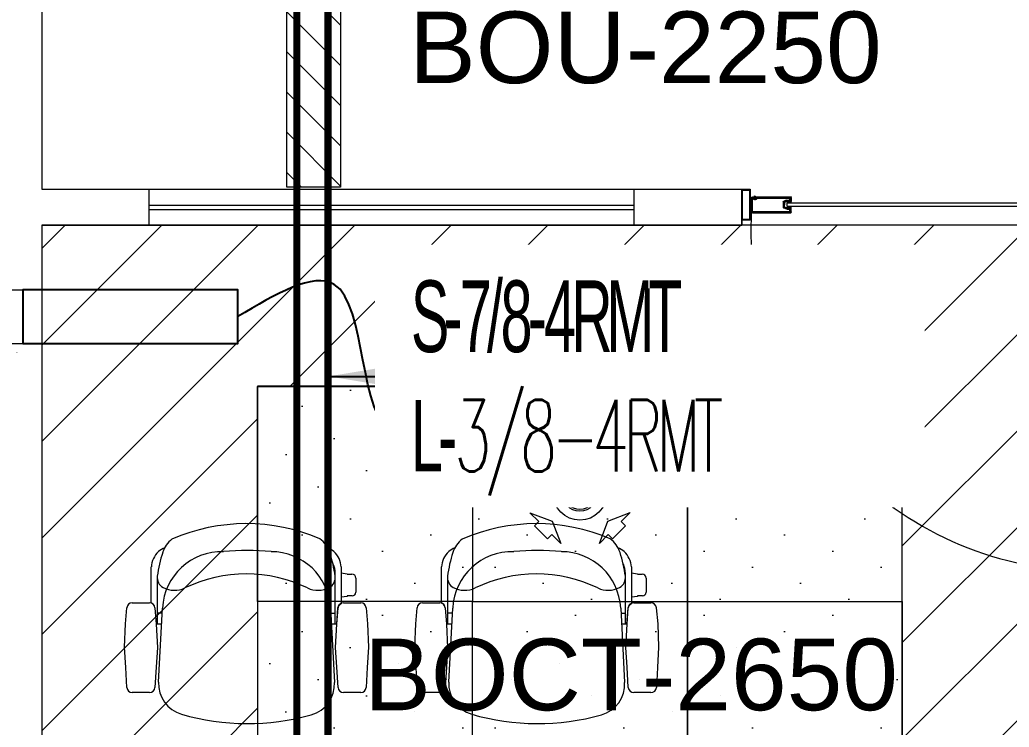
# Model space of a CAD drawing. Header units: millimetres. Extents: x -81374 to 485233, y -39075 to 157313.
# Drawn here: x 31586 to 34348, y 15403 to 17379 of the extents above; entities that cross this region are included whole.
import ezdxf
from ezdxf.enums import TextEntityAlignment as Align

# ---------------------------------------------------------------- set-up
doc = ezdxf.new("R2010")
doc.units = ezdxf.units.MM
doc.linetypes.add('HIDDEN', pattern=[0.375, 0.25, -0.125])
for name, color, linetype in [('150 dia butterfly damper', 20, 'Continuous'), ('2', 7, 'Continuous'), ('ceilings', 253, 'Continuous'), ('Hatch 01_UC', 7, 'Continuous'), ('M-HVAC VRV PIPE', 152, 'Continuous'), ('M-HVAC-ELEPTICAL DUCT', 6, 'Continuous'), ('M-HVAC-SUPPLY AIR DUCT', 4, 'Continuous'), ('M-HVAC-TEXT', 7, 'Continuous'), ('PCE-HVACTEXT', 7, 'Continuous')]:
    doc.layers.add(name, color=color, linetype=linetype)
for name, color, linetype, lineweight in [('CB-AC CABLE TRAY', 213, 'Continuous', 15), ('DRAIN PIPE', 76, 'Continuous', 30), ('G-IMPT', 8, 'Continuous', 5), ('M HVAC EXHAUST DIFFUSER', 1, 'Continuous', 15), ('M HVAC FD', 4, 'Continuous', 9), ('M-HVAC-CONTROL DAMPERS', 210, 'Continuous', 15)]:
    doc.layers.add(name, color=color, linetype=linetype, lineweight=lineweight)
doc.layers.add('ceiling', color=7, linetype='Continuous', lineweight=5, true_color=0x560d91)
doc.styles.add('romans', font='stylu.ttf', dxfattribs={"height": 125})
doc.styles.add('rs', font='romans.shx', dxfattribs={"width": 0.75})
doc.styles.get("Standard").update_dxf_attribs({"font": 'arial.ttf'})
doc.dimstyles.new('GLAZ ALU', dxfattribs={"dimscale": 100, "dimtxt": 2, "dimasz": 1.4, "dimexe": 0.8, "dimexo": 0.8, "dimgap": 0.75, "dimtad": 1, "dimdec": 0, "dimzin": 0, "dimdsep": 46, "dimtxsty": 'rs', "dimcen": 0.09, "dimclrd": 8, "dimclre": 8, "dimclrt": 2, "dimadec": 0, "dimazin": 0, "dimtfac": 1, "dimtdec": 0, "dimtmove": 0, "dimatfit": 3, "dimfxl": 1, "dimtolj": 1, "dimtzin": 0, "dimarcsym": 0})

# ---------------------------------------------------------------- blocks, each defined once
blk = doc.blocks.new('A$C4A242C7C')
at = {"layer": '2', "color": 6, "linetype": 'Continuous'}
for p, q in [((0, 4), (0, 115.4)), ((0.4, 115.8), (0.6, 115.8)), ((1.4, 115), (13, 115)), ((2, 113), (10.5, 113)), ((2, 4), (2, 113)), ((10.5, 103.9), (10.5, 113)), ((10.6, 103.4), (12.8, 95.2)), ((14, 111.3), (12.5, 111.3)), ((12.5, 104.8), (12.5, 111.3)), ((14, 104.8), (12.5, 104.8)), ((14.8, 103.8), (12.5, 103.8)), ((12.5, 103.8), (14.7, 95.7)), ((13, 115), (13, 112.6)), ((14.7, 112.6), (13, 112.6)), ((14, 110), (14, 111.3)), ((14, 106.1), (14, 104.8)), ((14.3, 109.8), (15, 110)), ((14.3, 106.3), (15, 106.1)), ((14.7, 112.6), (15.2, 110.4)), ((14.7, 95.7), (22.5, 95.7)), ((30.3, 93.7), (14.7, 93.7)), ((14.8, 103.8), (15.2, 105.6)), ((30.3, 95.7), (22.5, 95.7)), ((30.3, 112.6), (29.8, 110.4)), ((30.2, 103.8), (29.8, 105.6)), ((30.7, 109.8), (30, 110)), ((30.7, 106.3), (30, 106.1)), ((30.2, 103.8), (32.5, 103.8)), ((32, 112.6), (30.3, 112.6)), ((32.5, 103.8), (30.3, 95.7)), ((31, 111.3), (32.5, 111.3)), ((31, 110), (31, 111.3)), ((31, 106.1), (31, 104.8)), ((31, 104.8), (32.5, 104.8)), ((32, 115), (32, 112.6)), ((43.6, 115), (32, 115)), ((34.4, 103.4), (32.2, 95.2)), ((32.5, 104.8), (32.5, 111.3)), ((34.5, 113), (43, 113)), ((34.5, 103.9), (34.5, 113)), ((43, 14.2), (43, 113)), ((44.6, 115.8), (44.4, 115.8)), ((45, 11.7), (45, 115.4)), ((4, 2), (41, 2)), ((4, 0), (41, 0)), ((38.5, 8.4), (38.5, 11.7)), ((42.5, 13.7), (40.5, 13.7)), ((40.5, 8.8), (40.5, 11.3)), ((42.5, 6.4), (40.5, 6.4)), ((44, 11.7), (40.9, 11.7)), ((44, 8.4), (40.9, 8.4)), ((43, 4), (43, 5.9)), ((44, 11.6), (44, 11.7)), ((44, 8.4), (44, 8.5)), ((44.4, 11.2), (44.5, 11.2)), ((44.4, 8.9), (44.5, 8.9)), ((45, 4), (45, 8.4))]:
    blk.add_line(p, q, dxfattribs=at)
for centre, radius, start, end in [((0.4, 115.4), 0.4, 90, 180), ((0.6, 115.4), 0.4, 0, 90), ((1.4, 115.4), 0.4, 180, 270), ((12.5, 103.9), 2, 180, 195), ((14.7, 95.7), 2, 195, 270), ((14.2, 110), 0.2, 180, 285), ((14.2, 106.1), 0.2, 75, 180), ((14.8, 110.3), 0.4, 285, 15), ((14.8, 105.7), 0.4, 345, 75), ((30.1, 110.3), 0.4, 165, 255), ((30.1, 105.7), 0.4, 105, 195), ((30.3, 95.7), 2, 270, 345), ((30.8, 110), 0.2, 255, 0), ((30.8, 106.1), 0.2, 0, 105), ((32.5, 103.9), 2, 345, 0), ((43.6, 115.4), 0.4, 270, 0), ((44.4, 115.4), 0.4, 90, 180), ((44.6, 115.4), 0.4, 0, 90), ((4, 4), 4, 180, 270), ((4, 4), 2, 180, 270), ((40.5, 11.7), 2, 90, 180), ((40.5, 8.4), 2, 180, 270), ((40.9, 11.3), 0.4, 90, 180), ((40.9, 8.8), 0.4, 180, 270), ((41, 4), 4, 270, 0), ((41, 4), 2, 270, 0), ((42.5, 14.2), 0.5, 270, 0), ((42.5, 5.9), 0.5, 0, 90), ((44.4, 11.6), 0.4, 180, 270), ((44.4, 8.5), 0.4, 90, 180), ((44.5, 11.7), 0.5, 270, 0), ((44.5, 8.4), 0.5, 0, 90)]:
    blk.add_arc(centre, radius, start, end, dxfattribs=at)
blk = doc.blocks.new('floor plan 1')
at = {"layer": 'G-IMPT', "color": 8, "ltscale": 500}
for p, q in [((26523.8, -55504.4), (26523.8, -52579.4)), ((24822.9, -54575.3), (24871, -54575.3)), ((25412.7, -54575.3), (25460.8, -54575.3)), ((25633.3, -54575.3), (25681.4, -54575.3)), ((26223.1, -54575.3), (26271.2, -54575.3)), ((24805, -54644.8), (24807.9, -54589.2)), ((24886.2, -54589.2), (24889.7, -54645.9)), ((24907.4, -54811.4), (24896.5, -54603.4)), ((25387.5, -54604.7), (25376.6, -54811.4)), ((25394, -54645.9), (25397.6, -54589.2)), ((25475.9, -54589.2), (25478.7, -54644.8)), ((25615.4, -54644.8), (25618.3, -54589.2)), ((25696.5, -54589.2), (25700.1, -54645.9)), ((25717.8, -54811.4), (25706.9, -54603.4)), ((26197.8, -54604.7), (26187, -54811.4)), ((26204.4, -54645.9), (26208, -54589.2)), ((26286.2, -54589.2), (26289.1, -54644.8)), ((24801.6, -54701.9), (24805, -54644.8)), ((24889.7, -54645.9), (24892.9, -54700.8)), ((25390.9, -54700.8), (25394, -54645.9)), ((25478.7, -54644.8), (25482.2, -54701.9)), ((25611.9, -54701.9), (25615.4, -54644.8)), ((25700.1, -54645.9), (25703.3, -54700.8)), ((26201.2, -54700.8), (26204.4, -54645.9)), ((26289.1, -54644.8), (26292.5, -54701.9)), ((24803.8, -54767.2), (24801.6, -54701.9)), ((24892.9, -54700.8), (24889.7, -54765.9)), ((25394, -54765.9), (25390.9, -54700.8)), ((25482.2, -54701.9), (25479.9, -54767.2)), ((25614.2, -54767.2), (25611.9, -54701.9)), ((25703.3, -54700.8), (25700.1, -54765.9)), ((26204.4, -54765.9), (26201.2, -54700.8)), ((26292.5, -54701.9), (26290.3, -54767.2)), ((24808, -54812.2), (24803.8, -54767.2)), ((24889.7, -54765.9), (24886.2, -54812)), ((24890, -54765.9), (24886.5, -54812)), ((24890.3, -54766.6), (24905.1, -54766.6)), ((24894.4, -54766.6), (24894.4, -54908.1)), ((25379, -54766.6), (25394.1, -54766.6)), ((25391, -54899.9), (25391, -54766.6)), ((25397.6, -54812), (25394, -54765.9)), ((25397.6, -54812), (25394, -54765.9)), ((25479.9, -54767.2), (25475.8, -54812.2)), ((25618.3, -54812.2), (25614.2, -54767.2)), ((25700.1, -54765.9), (25696.6, -54812)), ((25700.4, -54765.9), (25696.9, -54812)), ((25700.6, -54766.6), (25715.4, -54766.6)), ((25704.8, -54766.6), (25704.8, -54908.1)), ((26189.4, -54766.6), (26204.4, -54766.6)), ((26201.3, -54899.9), (26201.3, -54766.6)), ((26207.9, -54812), (26204.4, -54765.9)), ((26207.9, -54812), (26204.4, -54765.9)), ((26290.3, -54767.2), (26286.2, -54812.2)), ((24906.7, -54797.3), (24894.4, -54797.3)), ((25377.4, -54797.4), (25391, -54797.4)), ((25717, -54797.3), (25704.8, -54797.3)), ((26187.7, -54797.4), (26201.3, -54797.4)), ((24871.2, -54826.1), (24823, -54826.1)), ((24884, -54818.9), (24876.8, -54825)), ((24877.7, -54824.2), (24884, -54818.9)), ((24877.7, -54925.9), (24877.7, -54824.2)), ((24886.5, -54812), (24884, -54818.9)), ((25407.6, -54825.2), (25407.6, -54925.9)), ((25460.8, -54826.1), (25412.6, -54826.1)), ((25681.5, -54826.1), (25633.4, -54826.1)), ((25694.4, -54818.9), (25687.2, -54825)), ((25688.1, -54824.2), (25694.4, -54818.9)), ((25688.1, -54925.9), (25688.1, -54824.2)), ((25696.9, -54812), (25694.4, -54818.9)), ((26218, -54825.2), (26218, -54925.9)), ((26271.1, -54826.1), (26222.9, -54826.1)), ((24836.7, -54895), (24836.7, -54855.3)), ((24846.9, -54845.1), (24860.7, -54845.1)), ((24860.7, -54843.7), (24877.7, -54841.6)), ((24860.7, -54845.1), (24860.7, -54843.7)), ((25647, -54895), (25647, -54855.3)), ((25657.2, -54845.1), (25671.1, -54845.1)), ((25671.1, -54843.7), (25688.1, -54841.6)), ((25671.1, -54845.1), (25671.1, -54843.7)), ((24860.7, -54905.7), (24847.4, -54905.7)), ((24860.7, -54907), (24860.7, -54905.7)), ((24877.7, -54909.2), (24860.7, -54907)), ((25671.1, -54905.7), (25657.8, -54905.7)), ((25671.1, -54907), (25671.1, -54905.7)), ((25688.1, -54909.2), (25671.1, -54907)), ((26523.8, -55880.5), (26523.8, -54950)), ((24869.6, -55880.5), (24569.6, -55880.5)), ((24569.6, -55980.5), (24569.6, -55880.5)), ((24569.6, -55880.5), (24569.6, -55980.5)), ((26223.8, -55880.5, 0), (24869.6, -55880.5, 0)), ((24869.6, -55880.5, 0), (24869.6, -55980.5, 0)), ((24869.6, -55880.5), (24869.6, -55980.5)), ((26523.8, -55880.5), (26223.8, -55880.5)), ((26223.8, -55880.5, 0), (26223.8, -55980.5, 0)), ((24545.8, -55980.5), (24545.8, -55894.8)), ((24545.8, -55894.8), (24569.6, -55894.8)), ((24547.7, -55978.6), (24547.7, -55896.7)), ((24547.7, -55896.7), (24567.7, -55896.7)), ((24567.7, -55896.7), (24567.7, -55978.6)), ((24569.6, -55894.8), (24569.6, -55980.5)), ((23695.4, -55932.9), (24441.8, -55932.9)), ((24443.2, -55934.3), (24441.8, -55932.9)), ((24441.8, -55942.4), (24443.2, -55941)), ((24443.2, -55941), (24443.2, -55934.3)), ((26223.8, -55924.5, 0), (24869.6, -55924.5, 0)), ((26223.8, -55936.5, 0), (24869.6, -55936.5, 0)), ((24441.8, -55942.4), (23695.4, -55942.4)), ((24531.9, -55960.3), (24531.2, -55962.8)), ((24532.1, -55960.3), (24531.7, -55962.8)), ((24531.9, -55955), (24533.2, -55955)), ((24531.9, -55955), (24531.9, -55960.3)), ((24531.9, -55956.7), (24533.2, -55956.7)), ((24531.9, -55958.5), (24533.2, -55958.5)), ((24531.9, -55960.3), (24533.2, -55960.3)), ((24532.4, -55960.3), (24532.1, -55962.8)), ((24532.6, -55960.3), (24532.6, -55962.8)), ((24532.8, -55960.3), (24533, -55962.8)), ((24533, -55960.3), (24533.5, -55962.8)), ((24533.2, -55955), (24533.2, -55960.3)), ((24533.2, -55960.3), (24533.9, -55962.8)), ((24569.6, -55980.5), (24545.8, -55980.5)), ((24567.7, -55978.6), (24547.7, -55978.6)), ((24869.6, -55980.5), (24569.6, -55980.5)), ((26223.8, -55980.5, 0), (24869.6, -55980.5, 0)), ((26523.8, -55980.5), (26223.8, -55980.5)), ((26523.8, -57822.2), (26523.8, -55980.5))]:
    blk.add_line(p, q, dxfattribs=at)
for centre, radius, start, end in [((25139.8, -55148.1), 659.6, 73.8263, 105.7056), ((25950.1, -55148.1), 659.6, 73.8263, 105.7056), ((24985.3, -54598.7), 88.9, 105.7056, 183.004), ((25298.7, -54600), 88.9, 356.9963, 73.8263), ((25795.6, -54598.7), 88.9, 105.7056, 183.004), ((26109.1, -54600), 88.9, 356.9963, 73.8263), ((24822.6, -54590), 14.7, 88.707, 177.0615), ((24871.3, -54590.1), 14.9, 3.6041, 91.0652), ((25412.4, -54590.1), 14.9, 88.9351, 176.3961), ((25461.2, -54590), 14.7, 2.9388, 91.2932), ((25632.9, -54590), 14.7, 88.707, 177.0615), ((25681.7, -54590.1), 14.9, 3.6041, 91.0652), ((26222.8, -54590.1), 14.9, 88.9351, 176.3961), ((26271.5, -54590), 14.7, 2.9388, 91.2932), ((24823, -54811), 15.1, 184.6181, 270.0001), ((24871.2, -54811), 15.1, 270.0001, 356.0604), ((25073.2, -54802.7), 166, 183.004, 270.0001), ((25210.8, -54802.7), 166, 268.3126, 356.9963), ((25412.6, -54811), 15.1, 183.9399, 270.0001), ((25412.6, -54811), 15.1, 183.9399, 250.8234), ((25460.8, -54811), 15.1, 270.0001, 355.3821), ((25633.4, -54811), 15.1, 184.6181, 270.0001), ((25681.5, -54811), 15.1, 270.0001, 356.0604), ((25883.6, -54802.7), 166, 183.004, 270.0001), ((26021.2, -54802.7), 166, 268.3126, 356.9963), ((26222.9, -54811), 15.1, 183.9399, 270.0001), ((26222.9, -54811), 15.1, 183.9399, 250.8234), ((26271.1, -54811), 15.1, 270.0001, 355.3821), ((24846.9, -54855.3), 10.2, 90.0001, 180.0001), ((24942.3, -54927.8), 67, 64.212, 118.39), ((25343.1, -54927.8), 67, 61.6102, 115.7882), ((25657.2, -54855.3), 10.2, 90.0001, 180.0001), ((25752.7, -54927.8), 67, 64.212, 118.39), ((26153.4, -54927.8), 67, 61.6102, 115.7882), ((24925.2, -54896.1), 31, 118.39, 187.1816), ((25142.7, -54513), 393.5, 244.212, 295.7882), ((25360.2, -54896.1), 31, 352.8186, 61.6102), ((25735.5, -54896.1), 31, 118.39, 187.1816), ((25953, -54513), 393.5, 244.212, 295.7882), ((26170.5, -54896.1), 31, 352.8186, 61.6102), ((23593.4, -55865.4), 950.6, 356.5059, 87.1815), ((24847.4, -54895), 10.8, 180.0001, 270.0001), ((25249.5, -54855.2), 357.9, 187.1816, 198.1391), ((24957.3, -54908.6), 62.9, 179.5334, 203.7471), ((24957.3, -54908.6), 62.9, 179.5334, 203.7471), ((25035.8, -54855.2), 357.9, 341.8612, 352.8186), ((25035.8, -54855.2), 357.9, 341.8612, 352.8186), ((25657.8, -54895), 10.8, 180.0001, 270.0001), ((26059.9, -54855.2), 357.9, 187.1816, 198.1391), ((25767.6, -54908.6), 62.9, 179.5334, 203.7471), ((25767.6, -54908.6), 62.9, 179.5334, 203.7471), ((25846.2, -54855.2), 357.9, 341.8612, 352.8186), ((25846.2, -54855.2), 357.9, 341.8612, 352.8186), ((24938.4, -54923.7), 60.7, 182.0922, 227.8644), ((25346.9, -54923.7), 60.7, 312.1358, 357.908), ((25748.8, -54923.7), 60.7, 182.0922, 227.8644), ((26157.3, -54923.7), 60.7, 312.1358, 357.908), ((24938.4, -54923.7), 60.7, 227.8644, 247.4334), ((24982.6, -54942.6), 77.1, 198.1391, 233.8612), ((25139.2, -54288.4), 683.6, 264.4607, 275.6017), ((25302.7, -54942.6), 77.1, 307.7575, 341.8612), ((25346.9, -54923.7), 60.7, 292.5668, 312.1358), ((25748.8, -54923.7), 60.7, 227.8644, 247.4334), ((25793, -54942.6), 77.1, 198.1391, 233.8612), ((25949.6, -54288.4), 683.6, 264.4607, 275.6017), ((26113.1, -54942.6), 77.1, 307.7575, 341.8612), ((26157.3, -54923.7), 60.7, 292.5668, 312.1358), ((25142, -54526.9), 520, 246.7999, 293.5638), ((25952.4, -54526.9), 520, 246.7999, 293.5638)]:
    blk.add_arc(centre, radius, start, end, dxfattribs=at)
at = {"layer": 'G-IMPT', "color": 8, "ltscale": 500, "xscale": -0.9523809523809526, "yscale": 0.9523809523809526, "zscale": 0.9523809523809526, "rotation": 90}
blk.add_blockref('A$C4A242C7C', (24542, -55916.2), dxfattribs=at)
at = {"layer": 'G-IMPT', "color": 8, "ltscale": 500}
for rotation, p in [(359.9992, (39680.6, -4989.6, 0)), (359.9992, (35886.7, -10139.3, 0)), (270.0008, (28873.3, -20643.5, 0)), (359.9992, (11975.3, -26935.4, 0)), (359.9992, (15267.6, -26935.4, 0)), (359.9992, (26686.3, -26987.7, 0)), (270.0008, (15861.1, -28615, 0)), (89.9992, (23697.8, -33300.6, 0)), (89.9992, (23597.9, -35337.7, 0)), (89.9992, (23597.9, -37388.3, 0)), (359.9992, (13750.4, -37781.5, 0)), (89.9992, (23697.8, -40746.8, 0)), (89.9992, (23597.8, -44302.5, 0)), (89.9992, (23597.8, -46399.1, 0)), (89.9992, (23697.8, -48339.8, 0)), (89.9992, (23697.8, -54280, 0)), (359.9992, (27418.1, -55702.4, 0)), (89.9992, (9671.9, -65856.5, 0)), (359.9992, (4684.1, -67403.4, 0)), (359.9992, (8737.2, -67403.4, 0))]:
    blk.add_attdef('PARTITIONTYPE', text='', height=200, rotation=rotation, dxfattribs=at).set_placement(p, align=Align.MIDDLE_CENTER)
mesh = blk.add_polyface(dxfattribs=at)
corners = [(24432.1, -55933), (24432.5, -55928.6), (24433.7, -55928.6), (24433.1, -55933)]
mesh.append_faces([[corners[k] for k in face] for face in [(0, 1, 2, 3)]], dxfattribs={"color": 8})
mesh = blk.add_polyface(dxfattribs=at)
corners = [(24433.1, -55933), (24433.7, -55928.6), (24434.1, -55930.8), (24433.4, -55932)]
mesh.append_faces([[corners[k] for k in face] for face in [(0, 1, 2, 3)]], dxfattribs={"color": 8})
mesh = blk.add_polyface(dxfattribs=at)
corners = [(24433.4, -55932), (24434.1, -55930.8), (24436, -55930.9), (24435.7, -55931.9)]
mesh.append_faces([[corners[k] for k in face] for face in [(0, 1, 2, 3)]], dxfattribs={"color": 8})
mesh = blk.add_polyface(dxfattribs=at)
corners = [(24435.7, -55931.9), (24436, -55930.9), (24436.3, -55931), (24436.2, -55932.6)]
mesh.append_faces([[corners[k] for k in face] for face in [(0, 1, 2, 3)]], dxfattribs={"color": 8})
mesh = blk.add_polyface(dxfattribs=at)
corners = [(24436.2, -55932.6), (24436.3, -55931), (24436.5, -55931), (24436.4, -55931.9)]
mesh.append_faces([[corners[k] for k in face] for face in [(0, 1, 2, 3)]], dxfattribs={"color": 8})
mesh = blk.add_polyface(dxfattribs=at)
corners = [(24436.4, -55931.9), (24436.5, -55931), (24437.2, -55931), (24437.1, -55931.9)]
mesh.append_faces([[corners[k] for k in face] for face in [(0, 1, 2, 3)]], dxfattribs={"color": 8})
mesh = blk.add_polyface(dxfattribs=at)
corners = [(24437.1, -55931.9), (24437.2, -55931), (24437.5, -55930.3), (24437.5, -55932.5)]
mesh.append_faces([[corners[k] for k in face] for face in [(0, 1, 2, 3)]], dxfattribs={"color": 8})
mesh = blk.add_polyface(dxfattribs=at)
corners = [(24437.5, -55932.5), (24437.5, -55930.3), (24437.8, -55931.1), (24437.8, -55931.9)]
mesh.append_faces([[corners[k] for k in face] for face in [(0, 1, 2, 3)]], dxfattribs={"color": 8})
mesh = blk.add_polyface(dxfattribs=at)
corners = [(24437.8, -55931.9), (24437.8, -55931.1), (24438.9, -55931.1), (24438.7, -55931.8)]
mesh.append_faces([[corners[k] for k in face] for face in [(0, 1, 2, 3)]], dxfattribs={"color": 8})
mesh = blk.add_polyface(dxfattribs=at)
corners = [(24438.7, -55931.8), (24438.9, -55931.1), (24439.6, -55931.2), (24438.9, -55932.5)]
mesh.append_faces([[corners[k] for k in face] for face in [(0, 1, 2, 3)]], dxfattribs={"color": 8})
mesh = blk.add_polyface(dxfattribs=at)
corners = [(24432.1, -55942.4), (24432.5, -55946.7), (24433.7, -55946.7), (24433.1, -55942.4)]
mesh.append_faces([[corners[k] for k in face] for face in [(3, 2, 1, 0)]], dxfattribs={"color": 8})
mesh = blk.add_polyface(dxfattribs=at)
corners = [(24433.1, -55942.4), (24433.7, -55946.7), (24434.1, -55944.5), (24433.4, -55943.3)]
mesh.append_faces([[corners[k] for k in face] for face in [(3, 2, 1, 0)]], dxfattribs={"color": 8})
mesh = blk.add_polyface(dxfattribs=at)
corners = [(24433.4, -55943.3), (24434.1, -55944.5), (24436, -55944.4), (24435.7, -55943.4)]
mesh.append_faces([[corners[k] for k in face] for face in [(3, 2, 1, 0)]], dxfattribs={"color": 8})
mesh = blk.add_polyface(dxfattribs=at)
corners = [(24435.7, -55943.4), (24436, -55944.4), (24436.3, -55944.4), (24436.2, -55942.7)]
mesh.append_faces([[corners[k] for k in face] for face in [(3, 2, 1, 0)]], dxfattribs={"color": 8})
mesh = blk.add_polyface(dxfattribs=at)
corners = [(24436.2, -55942.7), (24436.3, -55944.4), (24436.5, -55944.4), (24436.4, -55943.4)]
mesh.append_faces([[corners[k] for k in face] for face in [(3, 2, 1, 0)]], dxfattribs={"color": 8})
mesh = blk.add_polyface(dxfattribs=at)
corners = [(24436.4, -55943.4), (24436.5, -55944.4), (24437.2, -55944.3), (24437.1, -55943.5)]
mesh.append_faces([[corners[k] for k in face] for face in [(3, 2, 1, 0)]], dxfattribs={"color": 8})
mesh = blk.add_polyface(dxfattribs=at)
corners = [(24437.1, -55943.5), (24437.2, -55944.3), (24437.5, -55945.1), (24437.5, -55942.8)]
mesh.append_faces([[corners[k] for k in face] for face in [(3, 2, 1, 0)]], dxfattribs={"color": 8})
mesh = blk.add_polyface(dxfattribs=at)
corners = [(24437.5, -55942.8), (24437.5, -55945.1), (24437.8, -55944.3), (24437.8, -55943.5)]
mesh.append_faces([[corners[k] for k in face] for face in [(3, 2, 1, 0)]], dxfattribs={"color": 8})
mesh = blk.add_polyface(dxfattribs=at)
corners = [(24437.8, -55943.5), (24437.8, -55944.3), (24438.9, -55944.2), (24438.7, -55943.5)]
mesh.append_faces([[corners[k] for k in face] for face in [(3, 2, 1, 0)]], dxfattribs={"color": 8})
mesh = blk.add_polyface(dxfattribs=at)
corners = [(24438.7, -55943.5), (24438.9, -55944.2), (24439.6, -55944.1), (24438.9, -55942.8)]
mesh.append_faces([[corners[k] for k in face] for face in [(3, 2, 1, 0)]], dxfattribs={"color": 8})
blk = doc.blocks.new('GRID')
at = {"layer": 'ceilings', "lineweight": 5, "transparency": 33554597}
h = blk.add_hatch(dxfattribs=at)
h.set_pattern_fill('DOTS', color=8, scale=80, angle=45)
h.paths.add_polyline_path([(56229.9, 61282.6), (56229.9, 61882.6), (56829.9, 61882.6), (56829.9, 61282.6)])
at = {"layer": 'ceilings', "color": 8, "lineweight": 5}
blk.add_lwpolyline([(56229.9, 61282.6), (56229.9, 61882.6), (56829.9, 61882.6), (56829.9, 61282.6)], close=True, dxfattribs=at)
blk = doc.blocks.new('RAD 150')
at = {"layer": 'M HVAC EXHAUST DIFFUSER', "color": 3}
for points in [[(-25.7, 153.9), (25.7, 153.9), (25.7, 137.2), (60.9, 137.2), (0, 110), (-60.9, 137.2), (-25.7, 137.2)], [(-153.9, -25.7), (-153.9, 25.7), (-137.2, 25.7), (-137.2, 60.9), (-110, 0), (-137.2, -60.9), (-137.2, -25.7)], [(153.9, 25.7), (153.9, -25.7), (137.2, -25.7), (137.2, -60.9), (110, 0), (137.2, 60.9), (137.2, 25.7)], [(25.7, -153.9), (-25.7, -153.9), (-25.7, -137.2), (-60.9, -137.2), (0, -110), (60.9, -137.2), (25.7, -137.2)]]:
    blk.add_lwpolyline(points, close=True, dxfattribs=at)
for radius in [75, 50, 45, 25]:
    blk.add_circle((0, 0), radius, dxfattribs=at)
blk = doc.blocks.new('BD-200')
at = {"layer": 'M-HVAC-CONTROL DAMPERS', "color": 20}
for p, q in [((-50, -50), (100, -50)), ((-50, -250), (-50, -50)), ((100, -250), (100, -50)), ((-37.8, -153.4), (-37.8, -131.9)), ((-37.8, -131.9), (87.8, -131.9)), ((87.8, -153.4), (87.8, -131.9)), ((-86, -142.6), (-86, -171.7)), ((112.8, -142.6), (-86, -142.6)), ((-37.8, -153.4), (87.8, -153.4)), ((100, -215.6), (-50, -215.6))]:
    blk.add_line(p, q, dxfattribs=at)
at = {"layer": 'M-HVAC-CONTROL DAMPERS', "color": 20, "const_width": 0.49}
for points in [[(-74.5, -69.6), (-74.5, -64.7), (124.5, -64.7), (124.5, -69.6)], [(-74.6, -215.6), (-74.6, -220.5), (124.5, -220.6), (124.5, -215.7)]]:
    blk.add_lwpolyline(points, close=True, dxfattribs=at)
blk = doc.blocks.new('*U124')
at = {"layer": 'CB-AC CABLE TRAY', "true_color": 0xa953a0}
h = blk.add_hatch(dxfattribs=at)
h.set_pattern_fill('ANSI31', color=215, scale=25)
h.set_pattern_definition([(45, (-903651.15, 1102758.81), (-56.1266008, 56.1266008), [])])
h.paths.add_polyline_path([(-88704.9, -150.4), (-88704.9, -0.4), (-87586.8, -0.4), (-87586.8, -150.4)])
at = {"layer": 'CB-AC CABLE TRAY', "color": 215, "true_color": 0xa953a0}
blk.add_lwpolyline([(-88704.9, -150.4), (-88704.9, -0.4), (-87586.8, -0.4), (-87586.8, -150.4)], close=True, dxfattribs=at)

msp = doc.modelspace()

# ---------------------------------------------------------------- hatches: boundary and pattern name
at = {"layer": 'Hatch 01_UC', "linetype": 'Continuous', "lineweight": 0, "transparency": 33554597}
h = msp.add_hatch(dxfattribs=at)
h.set_pattern_fill('ANSI31', color=8, scale=60, angle=180)
h.set_pattern_definition([(225, (86411.17, 39444.27), (134.70384, -134.70384), [])])
h.paths.add_polyline_path([(34652, 16805.2), (31647, 16805.2), (31647, 13504), (34652, 13504)])
h.paths.add_polyline_path([(34049.5, 16355.2), (32249.5, 16355.2), (32249.5, 13954), (34049.5, 13954)], flags=16)

# ---------------------------------------------------------------- linework, layer by layer
at = {"layer": 'ceiling', "color": 8, "linetype": 'Continuous'}
for points in [[(34652, 16805.2), (31647, 16805.2), (31647, 13504), (34652, 13504)], [(34049.5, 16355.2), (32249.5, 16355.2), (32249.5, 13954), (34049.5, 13954)]]:
    msp.add_lwpolyline(points, close=True, dxfattribs=at)
at = {"layer": 'DRAIN PIPE', "color": 76, "linetype": 'Continuous', "const_width": 20}
msp.add_lwpolyline([(32359.1, 13094.6), (32359.1, 17984.4), (32503.8, 17984.4)], dxfattribs=at)
at = {"layer": 'M-HVAC VRV PIPE', "linetype": 'Continuous', "const_width": 20}
msp.add_lwpolyline([(32446, 13783.3), (32446, 17576.9), (32543.8, 17576.9)], dxfattribs=at)
at = {"layer": 'M-HVAC-SUPPLY AIR DUCT', "linetype": 'Continuous'}
msp.add_lwpolyline([(31594.5, 16474.8), (32194.5, 16474.8), (32194.5, 16624.8), (31594.5, 16624.8)], close=True, dxfattribs=at)
msp.add_spline([(33149.5, 16056.3), (33065.6, 16313.9), (32633.2, 16218.7), (32463.6, 16639.5), (32194.5, 16549.8)], degree=3, dxfattribs=at)

# ---------------------------------------------------------------- block references
at = {"linetype": 'Continuous', "rotation": 180}
msp.add_blockref('floor plan 1', (58170.8, -39075.4), dxfattribs=at)
at = {"layer": '150 dia butterfly damper', "rotation": 269.9999999999999}
msp.add_blockref('BD-200', (31644.5, 16574.8), dxfattribs=at)
at = {"layer": 'CB-AC CABLE TRAY', "color": 4, "linetype": 'HIDDEN', "rotation": 89.99971984367855}
msp.add_blockref('*U124', (32330.9, 105616), dxfattribs=at)
at = {"layer": 'ceilings'}
for p, rotation in [((94132.1, -40475.8), 89.99999999999999), ((-28433.1, 71983.9), 270), ((-27833.1, 71983.9), 270)]:
    msp.add_blockref('GRID', p, dxfattribs=dict(at, rotation=rotation))
at = {"layer": 'ceilings', "xscale": -1}
for p, rotation in [((-28433.1, -40475.8), 269.9999999999999), ((-27833.1, -40475.8), 269.9999999999999), ((94132.1, 71983.9), 89.99999999999987)]:
    msp.add_blockref('GRID', p, dxfattribs=dict(at, rotation=rotation))
at = {"layer": 'M HVAC FD', "linetype": 'Continuous', "xscale": 1.001068918707225, "yscale": 1.001068918707225, "zscale": 1.001068918707225, "rotation": 135.1241973127501}
msp.add_blockref('RAD 150', (33149.5, 16056.3), dxfattribs=at)

# ---------------------------------------------------------------- texts
at = {"layer": 'M-HVAC-ELEPTICAL DUCT', "char_height": 200, "attachment_point": 1}
for s, insert in [('BOU-2250', (32672.2, 17401.6, 1198.1)), ('BOCT-2650', (32546.9, 15650.5, 1198.1))]:
    msp.add_mtext(s, dxfattribs=dict(at, insert=insert))

# ---------------------------------------------------------------- leaders
at = {"layer": 'PCE-HVACTEXT', "ltscale": 0.25}
msp.add_leader([(32447.5, 16382.8), (33572.1, 16382.8)], dimstyle='GLAZ ALU', override={"dimtad": 0, "dimclrd": 7, "dimclrt": 256, "dimfxl": 100, "dimfxlon": 1, "dimtfill": 1, "dimarcsym": 1}, dxfattribs=at)

# ---------------------------------------------------------------- next in the draw order: texts
at = {"layer": 'M-HVAC-TEXT', "insert": (32677.7, 16050.6), "char_height": 200, "width": 1334.442, "attachment_point": 7, "style": 'romans', "bg_fill": 2}
msp.add_mtext('\\pxql;{\\W0.6;\\T0.75;\\C150;S-7/8-4RMT\\P\\pt1;L-\\Fromans.shx|c1;3/8-4RMT}', dxfattribs=at)

doc.saveas('drawing.dxf')
